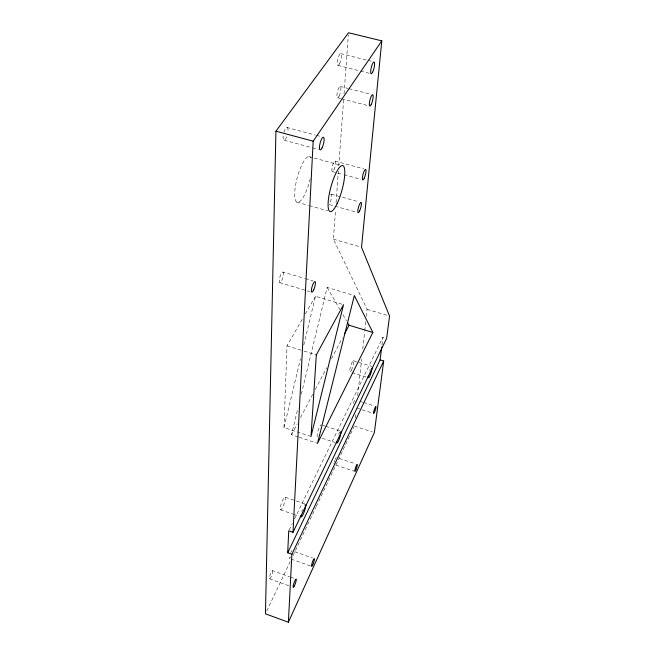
<?xml version="1.0" encoding="UTF-8"?>
<svg xmlns="http://www.w3.org/2000/svg" width="655" height="655" viewBox="0 0 655 655"><rect width="100%" height="100%" fill="white"/><g stroke="black" fill="none" stroke-linecap="round" stroke-linejoin="round"><path stroke-width="0.49" stroke-dasharray="3.27 2.46" d="M311.01 436.451L284 427.576L286.996 345.783L302.749 318.379M366.309 316.463L367.087 309.356L333.395 239.173L335.556 209.682M336.081 202.567L338.389 171.045M338.766 165.961L343.605 99.863M344.055 93.763L348.378 34.78M355.247 417.972L355.69 413.911M357.679 395.636L361.658 359.096M362.772 348.943L364.647 331.692M364.761 330.677L365.752 321.54M381.971 345.095L382.97 337.194L384.812 337.751M284 427.576L300.44 358.94M303.781 345.013L315.456 296.273L342.565 304.395M298.254 436.95L291.508 434.724L297.959 408.04M301.308 394.204L327.132 287.455L353.356 295.241M266.765 611.025L290.853 560.172M293.039 555.546L297.419 546.303M297.861 545.378L315.816 507.461M316.25 506.536L353.921 427.019M289.174 529.895L292.302 523.468M294.537 518.883L382.97 337.194M291.508 434.724L297.214 423.867M300.547 417.53L312.91 394.007M315.292 389.479L326.706 367.766M331.463 358.719L342.401 337.906M305.296 313.958L315.456 296.273M340.665 53.62L367.177 60.203M368.159 60.448L372.081 61.423M338.021 65.443L359.538 70.846M360.512 71.092L369.322 73.294M340.207 86.419L348.051 88.417M349.033 88.671L370.615 94.173M337.636 97.791L340.567 98.545M341.55 98.799L368.912 105.848M283.942 132.449A6.558 1.94 -76 0 1 286.939 127.479L315.391 135.053M316.373 135.315L321.269 136.625M284.213 140.227L311.567 147.588M312.541 147.85L318.404 149.43M334.983 161.105L363.795 168.908M308.644 156.537L339.92 165.019M332.224 171.553L343.023 174.5M343.998 174.762L360.684 179.314M331.365 194.191L358.252 201.658M329.293 204.589L334.091 205.932M335.049 206.202L357.122 212.376M296.805 202.125L308.423 205.392M309.397 205.67L327.803 210.844M333.395 239.173L360.545 246.96M282.944 272.022A5.543 1.49 -73.5 0 1 281.773 280.422A5.543 1.49 -73.5 0 1 279.333 279.546A5.543 1.49 -73.5 0 1 282.944 272.022L304.321 278.359M305.296 278.645L313.065 280.946M279.775 282.641L309.872 291.639M367.087 309.356L388.579 315.784M353.413 360.733L371.893 366.464M286.996 345.783L303.077 350.785M304.018 351.08L316.316 354.912M351.972 372.597L366.554 377.157M359.759 401.327L362.592 402.227M363.541 402.53L373.923 405.83M356.705 408.049L372.744 413.182M354.355 426.094L372.449 431.948M322.989 425.39L324.847 425.996M325.772 426.299L339.691 430.826M322.186 438.236L335.163 442.493M299.22 437.27L317.544 443.304M339.298 458.451L355.37 463.773M335.909 465.107L353.897 471.092M285.056 497.137A6.738 1.359 -71 0 1 282.616 507.404A6.738 1.359 -71 0 1 280.668 505.832A6.738 1.359 -71 0 1 285.056 497.137L304.681 503.859M280.512 509.795L292.687 514.003M293.62 514.331L299.237 516.271M294.824 551.747L312.476 557.986M291.18 559.124L310.707 566.059M272.611 570.669A4.364 0.827 -70.4 0 1 270.802 577.407A4.364 0.827 -70.4 0 1 269.778 576.064A4.364 0.827 -70.4 0 1 272.611 570.669L289.592 576.768M290.542 577.104L294.316 578.455M269.524 578.766L289.387 585.93M327.132 287.455L339.88 309.422M342.942 314.695L346.511 320.844M310.249 178.725A23.695 6.452 -75.1 0 1 297.124 202.297A23.695 6.452 -75.1 0 1 298.303 173.984A23.695 6.452 -75.1 0 1 311.109 158.117M301.791 511.391A6.771 1.236 -71.2 0 1 302.34 509.705M304.239 505.431A6.771 1.236 -71.2 0 1 304.812 504.596M338.61 434.429A6.296 1.105 -72.1 0 1 339.74 432.103M369.641 370.648A5.911 0.982 -72.8 0 1 370.157 369.281M317.552 436.713A6.272 1.212 -72 0 1 317.962 431.088A6.272 1.212 -72 0 1 321.13 424.792M353.291 403.439A3.676 0.63 -72.4 0 1 354.822 399.968A3.676 0.63 -72.4 0 1 355.108 401.49M333.944 463.707A3.717 0.639 -71.9 0 1 334.042 463.019M334.222 462.201A3.717 0.639 -71.9 0 1 334.779 460.367M335.106 459.483A3.717 0.639 -71.9 0 1 335.778 458.082M336.064 457.657A3.717 0.639 -71.9 0 1 336.457 457.509M290.795 552.386A4.086 0.729 -70.8 0 1 292.163 550.986M290.574 556.824A4.086 0.729 -70.8 0 1 289.248 558.387A4.086 0.729 -70.8 0 1 289.69 555.284M286.939 127.479A6.558 1.94 -76 0 1 287.897 131.982M286.661 136.813A6.558 1.94 -76 0 1 283.713 140.08A6.558 1.94 -76 0 1 283.517 134.111M330.603 194.437A5.314 1.302 -74.7 0 1 331.569 197.442A5.314 1.302 -74.7 0 1 329.097 204.049M351.301 370.386A5.887 1.081 -72.7 0 0 353.643 360.938A5.887 1.081 -72.7 0 0 350.196 367.758A5.887 1.081 -72.7 0 0 351.301 370.386M339.511 63.846A6.067 1.588 -76.9 0 0 341.034 53.866A6.067 1.588 -76.9 0 0 337.464 60.874A6.067 1.588 -76.9 0 0 339.511 63.846M339.085 96.138A5.846 1.498 -76.3 0 0 340.559 86.616A5.846 1.498 -76.3 0 0 337.096 93.559A5.846 1.498 -76.3 0 0 339.085 96.138M333.952 169.858A5.445 1.351 -75.2 0 0 335.319 161.195A5.445 1.351 -75.2 0 0 332.028 168.057A5.445 1.351 -75.2 0 0 333.952 169.858"/><path stroke-width="0.98" d="M288.38 622.25L291.884 554.245L287.709 552.763L288.732 530.812L293.014 532.31L386.655 338.308L389.553 316.07L361.519 247.238L381.799 40.856L348.534 32.75L275.927 131.205L265.447 613.8L288.38 622.25L374.357 432.562L383.691 361.011L380.088 359.898L381.718 347.068M293.014 532.31L313.172 141.177L381.799 40.856M291.884 554.245L383.691 361.011M287.709 552.763L380.088 359.898M372.842 332.445L317.544 443.304L354.33 295.536L372.842 332.445L349.058 325.232L347.527 322.596M344.301 334.287L349.058 325.232M275.927 131.205L313.172 141.177M372.122 368.135A5.911 0.982 -72.8 0 1 369.715 376.109A5.911 0.982 -72.8 0 1 368.257 376.126M305.803 504.62A6.771 1.236 -71.2 0 1 303.437 513.749A6.771 1.236 -71.2 0 1 300.899 515.657M340.878 431.244A6.296 1.105 -72.1 0 1 339.012 439.792A6.296 1.105 -72.1 0 1 336.637 441.634M316.316 354.912L311.01 436.451L343.539 304.681L316.316 354.912M337.055 203.762A23.858 5.756 -74.8 0 0 343.335 165.936A23.858 5.756 -74.8 0 0 328.908 196.033A23.858 5.756 -74.8 0 0 337.055 203.762M372.67 72.156A6.108 1.416 -76.4 0 0 374.365 62.151A6.108 1.416 -76.4 0 0 370.918 69.242A6.108 1.416 -76.4 0 0 372.67 72.156M322.072 147.891A6.607 1.736 -75.6 0 0 323.668 137.296A6.607 1.736 -75.6 0 0 319.624 145.467A6.607 1.736 -75.6 0 0 322.072 147.891M371.254 104.415A5.879 1.343 -75.9 0 0 372.883 94.86A5.879 1.343 -75.9 0 0 369.543 101.885A5.879 1.343 -75.9 0 0 371.254 104.415M364.254 178.111A5.477 1.204 -74.9 0 0 365.76 169.432A5.477 1.204 -74.9 0 0 362.575 176.375A5.477 1.204 -74.9 0 0 364.254 178.111M359.677 210.804A5.338 1.163 -74.5 0 0 361.134 202.452A5.338 1.163 -74.5 0 0 357.998 209.379A5.338 1.163 -74.5 0 0 359.677 210.804M313.688 289.944A5.584 1.335 -73.5 0 0 315.014 281.527A5.584 1.335 -73.5 0 0 311.518 289.142A5.584 1.335 -73.5 0 0 313.688 289.944M355.78 470.184A3.733 0.565 -72 0 0 357.262 464.395A3.733 0.565 -72 0 0 355.108 469.119A3.733 0.565 -72 0 0 355.78 470.184M312.803 564.741A4.102 0.647 -71.1 0 0 314.326 558.641A4.102 0.647 -71.1 0 0 311.813 564.168A4.102 0.647 -71.1 0 0 312.803 564.741M374.439 412.372A3.693 0.565 -72.5 0 0 375.937 406.526A3.693 0.565 -72.5 0 0 373.874 410.98A3.693 0.565 -72.5 0 0 374.439 412.372M294.365 585.898A4.38 0.729 -70.7 0 0 296.199 579.135A4.38 0.729 -70.7 0 0 293.481 584.604A4.38 0.729 -70.7 0 0 294.365 585.898"/></g></svg>
